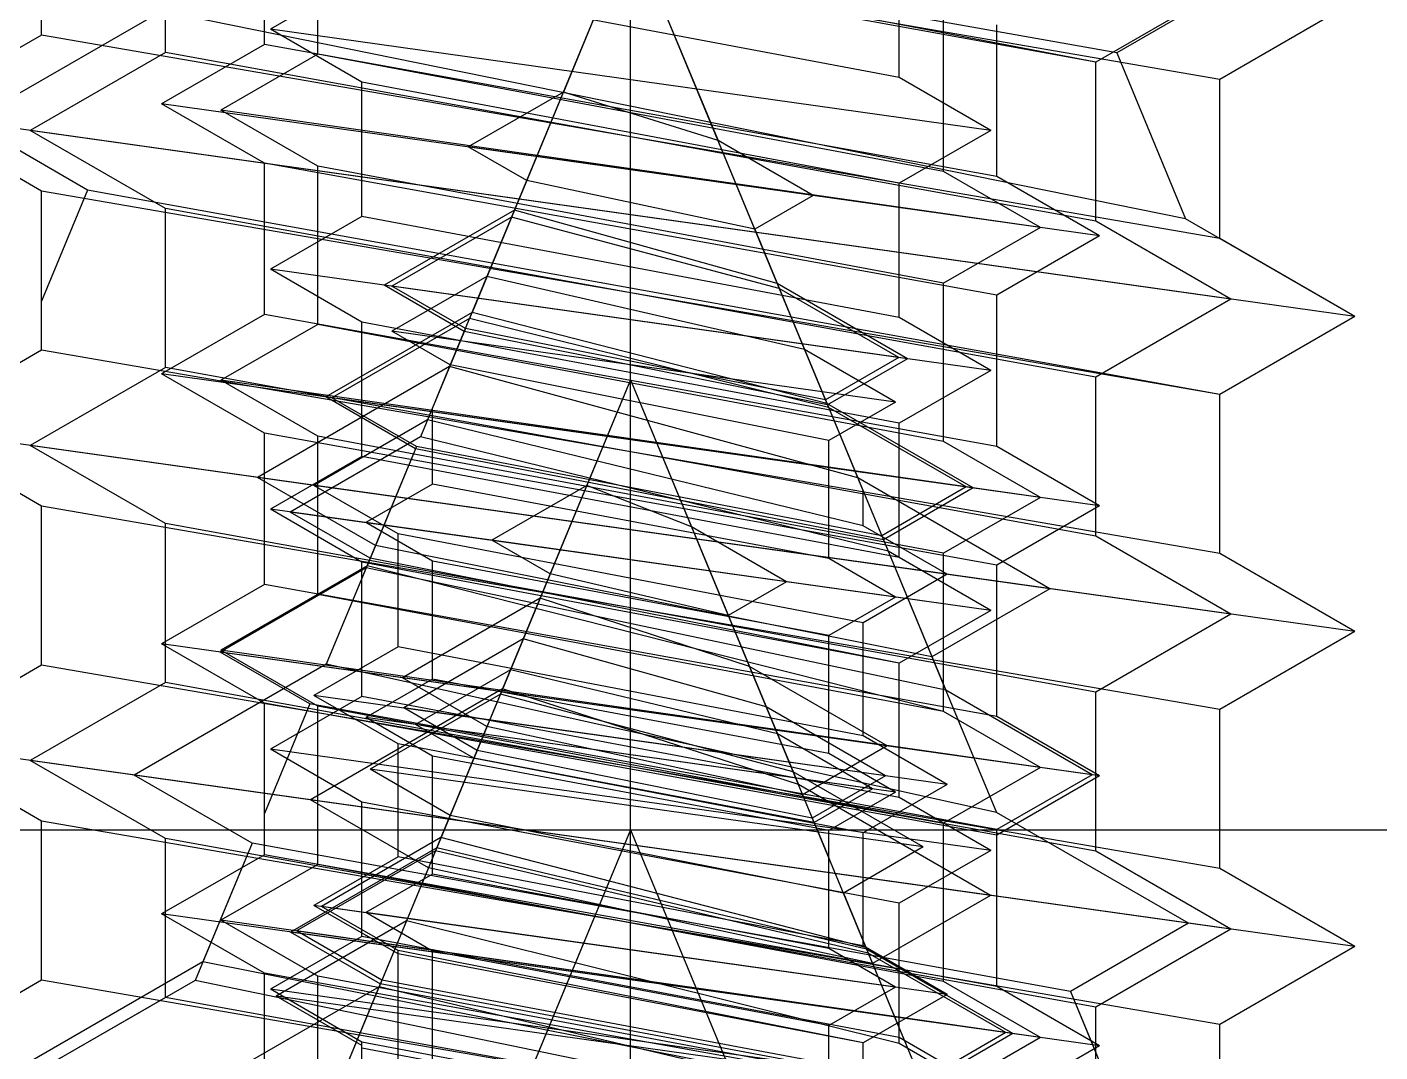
# Model space of a CAD drawing. Extents: x 198753 to 882193, y -399300 to 132460.
# Drawn here: x 346098.16 to 346116.19, y -186950.45 to -186936.79 of the extents above; entities that cross this region are included whole.
import ezdxf

# ---------------------------------------------------------------- set-up
doc = ezdxf.new("R2010")
doc.units = 0
doc.header["$LTSCALE"] = 1000
doc.header["$MEASUREMENT"] = 0
doc.linetypes.add('CENTER', pattern=[50.8, 31.75, -6.35, 6.35, -6.35])
doc.linetypes.add('DASH', pattern=[0.35, 0.25, -0.1])
for name, color, linetype in [('A-SUR_保温', 222, 'Continuous'), ('D_铝板', 181, 'Continuous'), ('PJ', 4, 'Continuous'), ('ZX', 14, 'CENTER'), ('钢龙骨', 173, 'Continuous')]:
    doc.layers.add(name, color=color, linetype=linetype)

# ---------------------------------------------------------------- blocks, each defined once
blk = doc.blocks.new('盘头ST4.8×25')
at = {"layer": 'PJ'}
for p, q in [((17.2627, 2.4), (17.9373, -2.4)), ((17.2627, 2.4), (17.6149, 1.79)), ((18.8627, 2.4), (18.5105, 1.79)), ((18.8627, 2.4), (19.5373, -2.4)), ((18.8627, 2.4), (19.2149, 1.79)), ((20.4627, 2.4), (20.1105, 1.79)), ((20.4627, 2.4), (21.1187, -2.2679)), ((20.4627, 2.4), (20.8577, 1.7158)), ((22.1408, 1.8446), (21.8331, 1.3118)), ((22.1408, 1.8446), (22.6307, -1.6416)), ((22.1408, 1.8446), (22.6418, 0.9768)), ((16.9105, 1.79), (17.5851, -1.79)), ((17.6149, 1.79), (18.2895, -1.79)), ((17.6149, 1.79), (18.5105, 1.79)), ((18.5105, 1.79), (19.1851, -1.79)), ((19.2149, 1.79), (20.1105, 1.79)), ((19.2149, 1.79), (19.8895, -1.79)), ((20.1105, 1.79), (20.8111, -1.7351)), ((20.8577, 1.7158), (21.6198, -1.4001)), ((21.8331, 1.3118), (20.8577, 1.7158)), ((21.8331, 1.3118), (22.3231, -1.1088)), ((22.6418, 0.9768), (23.1317, -0.7739)), ((25, 0), (22.6418, 0.9768)), ((25, 0), (23.1317, -0.7739)), ((23.1317, -0.7739), (22.6307, -1.6416)), ((22.3231, -1.1088), (21.6198, -1.4001)), ((22.3231, -1.1088), (22.6307, -1.6416)), ((21.6198, -1.4001), (21.1187, -2.2679)), ((16.6895, -1.79), (17.5851, -1.79)), ((17.5851, -1.79), (17.9373, -2.4)), ((18.2895, -1.79), (17.9373, -2.4)), ((18.2895, -1.79), (19.1851, -1.79)), ((19.1851, -1.79), (19.5373, -2.4)), ((19.8895, -1.79), (19.5373, -2.4)), ((19.8895, -1.79), (20.6786, -1.79)), ((20.8111, -1.7351), (20.6786, -1.79)), ((20.8111, -1.7351), (21.1187, -2.2679))]:
    blk.add_line(p, q, dxfattribs=at)
at = {"layer": 'ZX', "ltscale": 0.25}
blk.add_line((-4.9137, 0), (25.4371, 0), dxfattribs=at)
blk = doc.blocks.new('盘头ST4.8×32')
at = {"layer": 'PJ'}
for p, q in [((17.2627, 2.4), (17.9373, -2.4)), ((17.2627, 2.4), (17.6149, 1.79)), ((18.8627, 2.4), (18.5105, 1.79)), ((18.8627, 2.4), (19.5373, -2.4)), ((18.8627, 2.4), (19.2149, 1.79)), ((20.4627, 2.4), (20.1105, 1.79)), ((20.4627, 2.4), (21.1373, -2.4)), ((20.4627, 2.4), (20.8149, 1.79)), ((22.0627, 2.4), (21.7105, 1.79)), ((22.0627, 2.4), (22.7373, -2.4)), ((22.0627, 2.4), (22.4149, 1.79)), ((23.6627, 2.4), (23.3105, 1.79)), ((23.6627, 2.4), (24.3373, -2.4)), ((23.6627, 2.4), (24.0149, 1.79)), ((16.9105, 1.79), (17.5851, -1.79)), ((17.6149, 1.79), (18.2895, -1.79)), ((17.6149, 1.79), (18.5105, 1.79)), ((18.5105, 1.79), (19.1851, -1.79)), ((19.2149, 1.79), (20.1105, 1.79)), ((19.2149, 1.79), (19.8895, -1.79)), ((20.1105, 1.79), (20.7851, -1.79)), ((20.8149, 1.79), (21.4895, -1.79)), ((20.8149, 1.79), (21.7105, 1.79)), ((21.7105, 1.79), (22.3851, -1.79)), ((22.4149, 1.79), (23.0895, -1.79)), ((22.4149, 1.79), (23.3105, 1.79)), ((23.3105, 1.79), (23.9851, -1.79)), ((24.0149, 1.79), (24.6895, -1.79)), ((24.0149, 1.79), (24.9105, 1.79)), ((16.6895, -1.79), (17.5851, -1.79)), ((17.5851, -1.79), (17.9373, -2.4)), ((18.2895, -1.79), (17.9373, -2.4)), ((18.2895, -1.79), (19.1851, -1.79)), ((19.1851, -1.79), (19.5373, -2.4)), ((19.8895, -1.79), (19.5373, -2.4)), ((19.8895, -1.79), (20.7851, -1.79)), ((20.7851, -1.79), (21.1373, -2.4)), ((21.4895, -1.79), (21.1373, -2.4)), ((21.4895, -1.79), (22.3851, -1.79)), ((22.3851, -1.79), (22.7373, -2.4)), ((23.0895, -1.79), (22.7373, -2.4)), ((23.0895, -1.79), (23.9851, -1.79)), ((23.9851, -1.79), (24.3373, -2.4)), ((24.6895, -1.79), (24.3373, -2.4))]:
    blk.add_line(p, q, dxfattribs=at)
at = {"layer": 'ZX', "ltscale": 0.25}
blk.add_line((-4.9137, 0), (32.4371, 0), dxfattribs=at)
blk = doc.blocks.new('盘头ST4.8×38')
at = {"layer": 'PJ'}
for p, q in [((17.2627, 2.4), (17.9373, -2.4)), ((17.2627, 2.4), (17.6149, 1.79)), ((18.8627, 2.4), (18.5105, 1.79)), ((18.8627, 2.4), (19.5373, -2.4)), ((18.8627, 2.4), (19.2149, 1.79)), ((20.4627, 2.4), (20.1105, 1.79)), ((20.4627, 2.4), (21.1373, -2.4)), ((20.4627, 2.4), (20.8149, 1.79)), ((22.0627, 2.4), (21.7105, 1.79)), ((22.0627, 2.4), (22.7373, -2.4)), ((22.0627, 2.4), (22.4149, 1.79)), ((23.6627, 2.4), (23.3105, 1.79)), ((23.6627, 2.4), (24.3373, -2.4)), ((23.6627, 2.4), (24.0149, 1.79)), ((16.9105, 1.79), (17.5851, -1.79)), ((17.6149, 1.79), (18.2895, -1.79)), ((17.6149, 1.79), (18.5105, 1.79)), ((18.5105, 1.79), (19.1851, -1.79)), ((19.2149, 1.79), (20.1105, 1.79)), ((19.2149, 1.79), (19.8895, -1.79)), ((20.1105, 1.79), (20.7851, -1.79)), ((20.8149, 1.79), (21.4895, -1.79)), ((20.8149, 1.79), (21.7105, 1.79)), ((21.7105, 1.79), (22.3851, -1.79)), ((22.4149, 1.79), (23.0895, -1.79)), ((22.4149, 1.79), (23.3105, 1.79)), ((23.3105, 1.79), (23.9851, -1.79)), ((24.0149, 1.79), (24.6895, -1.79)), ((24.0149, 1.79), (24.9105, 1.79)), ((16.6895, -1.79), (17.5851, -1.79)), ((17.5851, -1.79), (17.9373, -2.4)), ((18.2895, -1.79), (17.9373, -2.4)), ((18.2895, -1.79), (19.1851, -1.79)), ((19.1851, -1.79), (19.5373, -2.4)), ((19.8895, -1.79), (19.5373, -2.4)), ((19.8895, -1.79), (20.7851, -1.79)), ((20.7851, -1.79), (21.1373, -2.4)), ((21.4895, -1.79), (21.1373, -2.4)), ((21.4895, -1.79), (22.3851, -1.79)), ((22.3851, -1.79), (22.7373, -2.4)), ((23.0895, -1.79), (22.7373, -2.4)), ((23.0895, -1.79), (23.9851, -1.79)), ((23.9851, -1.79), (24.3373, -2.4)), ((24.6895, -1.79), (24.3373, -2.4))]:
    blk.add_line(p, q, dxfattribs=at)
at = {"layer": 'ZX', "ltscale": 0.25}
blk.add_line((-4.9137, 0), (38.4371, 0), dxfattribs=at)
blk = doc.blocks.new('盘头ST5.5×19')
at = {"layer": 'PJ'}
for q in [(16.4525, 1.0552), (16.9765, -0.8382)]:
    blk.add_line((19, 0), q, dxfattribs=at)
at = {"layer": 'ZX', "ltscale": 0.25}
blk.add_line((-5.7009, 0), (20.0046, 0), dxfattribs=at)
blk = doc.blocks.new('盘头ST5.5×22')
at = {"layer": 'PJ'}
for p, q in [((17.6486, 2.5006), (17.3233, 1.9372)), ((17.6486, 2.5006), (18.3264, -2.2254)), ((17.6486, 2.5006), (18.1783, 1.583)), ((17.3233, 1.9372), (17.9985, -1.6575)), ((19.5598, 1.7089), (19.2345, 1.1455)), ((19.5598, 1.7089), (20.0137, -1.5209)), ((19.5598, 1.7089), (20.0896, 0.7913)), ((19.2345, 1.1455), (18.1783, 1.583)), ((18.1783, 1.583), (18.8604, -1.3004)), ((19.2345, 1.1455), (19.6885, -0.9575)), ((22, 0), (20.0896, 0.7913)), ((20.0896, 0.7913), (20.5435, -0.6033)), ((22, 0), (20.5435, -0.6033)), ((20.5435, -0.6033), (20.0137, -1.5209)), ((19.6885, -0.9575), (18.8604, -1.3004)), ((19.6885, -0.9575), (20.0137, -1.5209)), ((18.8604, -1.3004), (18.3264, -2.2254)), ((17.9985, -1.6575), (16.9707, -2.0832)), ((17.9985, -1.6575), (18.3264, -2.2254))]:
    blk.add_line(p, q, dxfattribs=at)
at = {"layer": 'ZX', "ltscale": 0.25}
blk.add_line((-5.7009, 0), (23.0046, 0), dxfattribs=at)
blk = doc.blocks.new('盘头ST5.5×25')
at = {"layer": 'PJ'}
for p, q in [((17.6163, 2.73), (17.2439, 2.085)), ((17.6163, 2.73), (18.3973, -2.73)), ((17.6163, 2.73), (17.9887, 2.085)), ((19.4163, 2.73), (19.0439, 2.085)), ((19.4163, 2.73), (20.1973, -2.73)), ((19.4163, 2.73), (19.7887, 2.085)), ((21.2857, 2.2367), (20.9604, 1.6733)), ((21.2857, 2.2367), (21.8798, -1.9906)), ((21.2857, 2.2367), (21.8154, 1.3191)), ((17.2439, 2.085), (18.0249, -2.085)), ((17.9887, 2.085), (18.7697, -2.085)), ((17.9887, 2.085), (19.0439, 2.085)), ((19.0439, 2.085), (19.8249, -2.085)), ((19.7887, 2.085), (20.7593, -1.7565)), ((19.7887, 2.085), (19.9664, 2.085)), ((20.9604, 1.6733), (19.9664, 2.085)), ((20.9604, 1.6733), (21.5545, -1.4272)), ((21.8154, 1.3191), (22.4095, -1.073)), ((25, 0), (21.8154, 1.3191)), ((25, 0), (22.4095, -1.073)), ((22.4095, -1.073), (21.8798, -1.9906)), ((21.5545, -1.4272), (20.7593, -1.7565)), ((21.5545, -1.4272), (21.8798, -1.9906)), ((20.7593, -1.7565), (20.1973, -2.73)), ((16.9697, -2.085), (18.0249, -2.085)), ((18.0249, -2.085), (18.3973, -2.73)), ((18.7697, -2.085), (18.3973, -2.73)), ((18.7697, -2.085), (19.8249, -2.085)), ((19.8249, -2.085), (20.1973, -2.73))]:
    blk.add_line(p, q, dxfattribs=at)
at = {"layer": 'ZX', "ltscale": 0.25}
blk.add_line((-5.7009, 0), (26.0046, 0), dxfattribs=at)
blk = doc.blocks.new('盘头ST5.5×32')
at = {"layer": 'PJ'}
for p, q in [((17.6163, 2.73), (17.2439, 2.085)), ((17.6163, 2.73), (18.3973, -2.73)), ((17.6163, 2.73), (17.9887, 2.085)), ((19.4163, 2.73), (19.0439, 2.085)), ((19.4163, 2.73), (20.1973, -2.73)), ((19.4163, 2.73), (19.7887, 2.085)), ((21.2163, 2.73), (20.8439, 2.085)), ((21.2163, 2.73), (21.9973, -2.73)), ((21.2163, 2.73), (21.5887, 2.085)), ((23.0163, 2.73), (22.6439, 2.085)), ((23.0163, 2.73), (23.7973, -2.73)), ((23.0163, 2.73), (23.3887, 2.085)), ((17.2439, 2.085), (18.0249, -2.085)), ((17.9887, 2.085), (18.7697, -2.085)), ((17.9887, 2.085), (19.0439, 2.085)), ((19.0439, 2.085), (19.8249, -2.085)), ((19.7887, 2.085), (20.5697, -2.085)), ((19.7887, 2.085), (20.8439, 2.085)), ((20.8439, 2.085), (21.6249, -2.085)), ((21.5887, 2.085), (22.3697, -2.085)), ((21.5887, 2.085), (22.6439, 2.085)), ((22.6439, 2.085), (23.4249, -2.085)), ((23.3887, 2.085), (24.1697, -2.085)), ((23.3887, 2.085), (24.4439, 2.085)), ((16.9697, -2.085), (18.0249, -2.085)), ((18.0249, -2.085), (18.3973, -2.73)), ((18.7697, -2.085), (18.3973, -2.73)), ((18.7697, -2.085), (19.8249, -2.085)), ((19.8249, -2.085), (20.1973, -2.73)), ((20.5697, -2.085), (20.1973, -2.73)), ((20.5697, -2.085), (21.6249, -2.085)), ((21.6249, -2.085), (21.9973, -2.73)), ((22.3697, -2.085), (21.9973, -2.73)), ((22.3697, -2.085), (23.4249, -2.085)), ((23.4249, -2.085), (23.7973, -2.73)), ((24.1697, -2.085), (23.7973, -2.73)), ((24.1697, -2.085), (25.2249, -2.085))]:
    blk.add_line(p, q, dxfattribs=at)
at = {"layer": 'ZX', "ltscale": 0.25}
blk.add_line((-5.7009, 0), (33.0046, 0), dxfattribs=at)
blk = doc.blocks.new('盘头ST5.5×38')
at = {"layer": 'PJ'}
for p, q in [((17.6163, 2.73), (17.2439, 2.085)), ((17.6163, 2.73), (18.3973, -2.73)), ((17.6163, 2.73), (17.9887, 2.085)), ((19.4163, 2.73), (19.0439, 2.085)), ((19.4163, 2.73), (20.1973, -2.73)), ((19.4163, 2.73), (19.7887, 2.085)), ((21.2163, 2.73), (20.8439, 2.085)), ((21.2163, 2.73), (21.9973, -2.73)), ((21.2163, 2.73), (21.5887, 2.085)), ((23.0163, 2.73), (22.6439, 2.085)), ((23.0163, 2.73), (23.7973, -2.73)), ((23.0163, 2.73), (23.3887, 2.085)), ((17.2439, 2.085), (18.0249, -2.085)), ((17.9887, 2.085), (18.7697, -2.085)), ((17.9887, 2.085), (19.0439, 2.085)), ((19.0439, 2.085), (19.8249, -2.085)), ((19.7887, 2.085), (20.5697, -2.085)), ((19.7887, 2.085), (20.8439, 2.085)), ((20.8439, 2.085), (21.6249, -2.085)), ((21.5887, 2.085), (22.3697, -2.085)), ((21.5887, 2.085), (22.6439, 2.085)), ((22.6439, 2.085), (23.4249, -2.085)), ((23.3887, 2.085), (24.1697, -2.085)), ((23.3887, 2.085), (24.4439, 2.085)), ((16.9697, -2.085), (18.0249, -2.085)), ((18.0249, -2.085), (18.3973, -2.73)), ((18.7697, -2.085), (18.3973, -2.73)), ((18.7697, -2.085), (19.8249, -2.085)), ((19.8249, -2.085), (20.1973, -2.73)), ((20.5697, -2.085), (20.1973, -2.73)), ((20.5697, -2.085), (21.6249, -2.085)), ((21.6249, -2.085), (21.9973, -2.73)), ((22.3697, -2.085), (21.9973, -2.73)), ((22.3697, -2.085), (23.4249, -2.085)), ((23.4249, -2.085), (23.7973, -2.73)), ((24.1697, -2.085), (23.7973, -2.73)), ((24.1697, -2.085), (25.2249, -2.085))]:
    blk.add_line(p, q, dxfattribs=at)
at = {"layer": 'ZX', "ltscale": 0.25}
blk.add_line((-5.7009, 0), (39.0046, 0), dxfattribs=at)
blk = doc.blocks.new('盘头ST6.3×19')
at = {"layer": 'PJ'}
for q in [(16.4789, 1.0443), (17.0151, -0.8222)]:
    blk.add_line((19, 0), q, dxfattribs=at)
at = {"layer": 'ZX', "ltscale": 0.25}
blk.add_line((-4.6, 0), (20.3529, 0), dxfattribs=at)
blk = doc.blocks.new('盘头ST6.3×22')
at = {"layer": 'PJ'}
for p, q in [((17.6421, 2.5465), (17.2967, 1.9482)), ((17.6421, 2.5465), (18.3185, -2.2664)), ((17.6421, 2.5465), (18.2047, 1.5721)), ((17.2967, 1.9482), (17.9731, -1.668)), ((22, 0), (18.2047, 1.5721)), ((18.2047, 1.5721), (18.8811, -1.2919)), ((22, 0), (18.8811, -1.2919)), ((18.8811, -1.2919), (18.3185, -2.2664)), ((17.9731, -1.668), (17.1802, -1.9964)), ((17.9731, -1.668), (18.3185, -2.2664))]:
    blk.add_line(p, q, dxfattribs=at)
at = {"layer": 'ZX', "ltscale": 0.25}
blk.add_line((-4.6, 0), (23.3529, 0), dxfattribs=at)
blk = doc.blocks.new('盘头ST6.3×25')
at = {"layer": 'PJ'}
for p, q in [((17.5608, 3.125), (17.1653, 2.44)), ((17.5608, 3.125), (18.4392, -3.125)), ((17.5608, 3.125), (17.9563, 2.44)), ((19.3679, 3.0743), (19.0017, 2.44)), ((19.3679, 3.0743), (20.1845, -2.7361)), ((19.3679, 3.0743), (19.9306, 2.0998)), ((17.1653, 2.44), (18.0437, -2.44)), ((17.9563, 2.44), (18.8347, -2.44)), ((17.9563, 2.44), (19.0017, 2.44)), ((19.0017, 2.44), (19.8391, -2.1377)), ((21.2792, 2.2826), (20.9337, 1.6843)), ((21.2792, 2.2826), (21.8855, -2.0315)), ((21.2792, 2.2826), (21.8418, 1.3082)), ((19.9306, 2.0998), (20.7471, -1.7616)), ((20.9337, 1.6843), (19.9306, 2.0998)), ((20.9337, 1.6843), (21.5401, -1.4332)), ((25, 0), (21.8418, 1.3082)), ((21.8418, 1.3082), (22.4481, -1.057)), ((25, 0), (22.4481, -1.057)), ((22.4481, -1.057), (21.8855, -2.0315)), ((21.5401, -1.4332), (20.7471, -1.7616)), ((21.5401, -1.4332), (21.8855, -2.0315)), ((20.7471, -1.7616), (20.1845, -2.7361)), ((19.8391, -2.1377), (19.1093, -2.44)), ((19.8391, -2.1377), (20.1845, -2.7361)), ((17.0347, -2.44), (18.0437, -2.44)), ((18.0437, -2.44), (18.4392, -3.125)), ((18.8347, -2.44), (18.4392, -3.125)), ((18.8347, -2.44), (19.1093, -2.44))]:
    blk.add_line(p, q, dxfattribs=at)
at = {"layer": 'ZX', "ltscale": 0.25}
blk.add_line((-4.6, 0), (26.3529, 0), dxfattribs=at)
blk = doc.blocks.new('盘头ST6.3×32')
at = {"layer": 'PJ'}
for p, q in [((17.5608, 3.125), (17.1653, 2.44)), ((17.5608, 3.125), (18.4392, -3.125)), ((17.5608, 3.125), (17.9563, 2.44)), ((19.3608, 3.125), (18.9653, 2.44)), ((19.3608, 3.125), (20.2392, -3.125)), ((19.3608, 3.125), (19.7563, 2.44)), ((21.1608, 3.125), (20.7653, 2.44)), ((21.1608, 3.125), (22.0392, -3.125)), ((21.1608, 3.125), (21.5563, 2.44)), ((22.9608, 3.125), (22.5653, 2.44)), ((22.9608, 3.125), (23.8392, -3.125)), ((22.9608, 3.125), (23.3563, 2.44)), ((17.1653, 2.44), (18.0437, -2.44)), ((17.9563, 2.44), (18.8347, -2.44)), ((17.9563, 2.44), (18.9653, 2.44)), ((18.9653, 2.44), (19.8437, -2.44)), ((19.7563, 2.44), (20.7653, 2.44)), ((19.7563, 2.44), (20.6347, -2.44)), ((20.7653, 2.44), (21.6437, -2.44)), ((21.5563, 2.44), (22.4347, -2.44)), ((21.5563, 2.44), (22.5653, 2.44)), ((22.5653, 2.44), (23.4437, -2.44)), ((23.3563, 2.44), (24.2347, -2.44)), ((23.3563, 2.44), (24.3653, 2.44)), ((17.0347, -2.44), (18.0437, -2.44)), ((18.0437, -2.44), (18.4392, -3.125)), ((18.8347, -2.44), (18.4392, -3.125)), ((18.8347, -2.44), (19.8437, -2.44)), ((19.8437, -2.44), (20.2392, -3.125)), ((20.6347, -2.44), (20.2392, -3.125)), ((20.6347, -2.44), (21.6437, -2.44)), ((21.6437, -2.44), (22.0392, -3.125)), ((22.4347, -2.44), (22.0392, -3.125)), ((22.4347, -2.44), (23.4437, -2.44)), ((23.4437, -2.44), (23.8392, -3.125)), ((24.2347, -2.44), (23.8392, -3.125)), ((24.2347, -2.44), (25.2437, -2.44))]:
    blk.add_line(p, q, dxfattribs=at)
at = {"layer": 'ZX', "ltscale": 0.25}
blk.add_line((-4.6, 0), (33.3529, 0), dxfattribs=at)
blk = doc.blocks.new('盘头ST6.3×38')
at = {"layer": 'PJ'}
for p, q in [((17.5608, 3.125), (17.1653, 2.44)), ((17.5608, 3.125), (18.4392, -3.125)), ((17.5608, 3.125), (17.9563, 2.44)), ((19.3608, 3.125), (18.9653, 2.44)), ((19.3608, 3.125), (20.2392, -3.125)), ((19.3608, 3.125), (19.7563, 2.44)), ((21.1608, 3.125), (20.7653, 2.44)), ((21.1608, 3.125), (22.0392, -3.125)), ((21.1608, 3.125), (21.5563, 2.44)), ((22.9608, 3.125), (22.5653, 2.44)), ((22.9608, 3.125), (23.8392, -3.125)), ((22.9608, 3.125), (23.3563, 2.44)), ((17.1653, 2.44), (18.0437, -2.44)), ((17.9563, 2.44), (18.8347, -2.44)), ((17.9563, 2.44), (18.9653, 2.44)), ((18.9653, 2.44), (19.8437, -2.44)), ((19.7563, 2.44), (20.7653, 2.44)), ((19.7563, 2.44), (20.6347, -2.44)), ((20.7653, 2.44), (21.6437, -2.44)), ((21.5563, 2.44), (22.4347, -2.44)), ((21.5563, 2.44), (22.5653, 2.44)), ((22.5653, 2.44), (23.4437, -2.44)), ((23.3563, 2.44), (24.2347, -2.44)), ((23.3563, 2.44), (24.3653, 2.44)), ((17.0347, -2.44), (18.0437, -2.44)), ((18.0437, -2.44), (18.4392, -3.125)), ((18.8347, -2.44), (18.4392, -3.125)), ((18.8347, -2.44), (19.8437, -2.44)), ((19.8437, -2.44), (20.2392, -3.125)), ((20.6347, -2.44), (20.2392, -3.125)), ((20.6347, -2.44), (21.6437, -2.44)), ((21.6437, -2.44), (22.0392, -3.125)), ((22.4347, -2.44), (22.0392, -3.125)), ((22.4347, -2.44), (23.4437, -2.44)), ((23.4437, -2.44), (23.8392, -3.125)), ((24.2347, -2.44), (23.8392, -3.125)), ((24.2347, -2.44), (25.2437, -2.44))]:
    blk.add_line(p, q, dxfattribs=at)
at = {"layer": 'ZX', "ltscale": 0.25}
blk.add_line((-4.6, 0), (39.3529, 0), dxfattribs=at)
blk = doc.blocks.new('盘头ST8×16')
at = {"layer": 'ZX', "ltscale": 0.25}
blk.add_line((-6, 0), (17.7959, 0), dxfattribs=at)
blk = doc.blocks.new('盘头ST8×19')
at = {"layer": 'PJ'}
for q in [(15.028, 1.6452), (15.8051, -1.3234)]:
    blk.add_line((19, 0), q, dxfattribs=at)
at = {"layer": 'ZX', "ltscale": 0.25}
blk.add_line((-6, 0), (20.7959, 0), dxfattribs=at)
blk = doc.blocks.new('盘头ST8×22')
at = {"layer": 'PJ'}
for p, q in [((18.563, 2.3978), (18.1091, 1.6117)), ((18.563, 2.3978), (19.1999, -2.134)), ((18.563, 2.3978), (19.3022, 1.1175)), ((17.0724, 2.0411), (17.9546, -1.6756)), ((18.1091, 1.6117), (17.0724, 2.0411)), ((18.1091, 1.6117), (18.746, -1.3478)), ((19.3022, 1.1175), (19.9391, -0.8536)), ((22, 0), (19.3022, 1.1175)), ((22, 0), (19.9391, -0.8536)), ((19.9391, -0.8536), (19.1999, -2.134)), ((18.746, -1.3478), (17.9546, -1.6756)), ((18.746, -1.3478), (19.1999, -2.134)), ((17.9546, -1.6756), (17.2154, -2.956))]:
    blk.add_line(p, q, dxfattribs=at)
at = {"layer": 'ZX', "ltscale": 0.25}
blk.add_line((-6, 0), (23.7959, 0), dxfattribs=at)
blk = doc.blocks.new('盘头ST8×25')
at = {"layer": 'PJ'}
for p, q in [((18.3776, 3.7173), (17.9237, 2.9311)), ((18.3776, 3.7173), (19.3649, -3.3083)), ((18.3776, 3.7173), (19.1168, 2.4369)), ((16.7575, 3.1), (17.9968, -2.9008)), ((17.9237, 2.9311), (17.5159, 3.1)), ((17.9237, 2.9311), (18.9111, -2.5221)), ((20.6074, 2.7936), (20.1535, 2.0075)), ((20.6074, 2.7936), (21.3494, -2.4863)), ((20.6074, 2.7936), (21.3466, 1.5133)), ((19.1168, 2.4369), (20.1042, -2.0279)), ((20.1535, 2.0075), (19.1168, 2.4369)), ((20.1535, 2.0075), (20.8955, -1.7001)), ((25, 0), (21.3466, 1.5133)), ((21.3466, 1.5133), (22.0886, -1.2059)), ((25, 0), (22.0886, -1.2059)), ((22.0886, -1.2059), (21.3494, -2.4863)), ((20.8955, -1.7001), (20.1042, -2.0279)), ((20.8955, -1.7001), (21.3494, -2.4863)), ((20.1042, -2.0279), (19.3649, -3.3083)), ((18.9111, -2.5221), (17.9968, -2.9008)), ((18.9111, -2.5221), (19.3649, -3.3083)), ((17.9968, -2.9008), (17.3622, -4))]:
    blk.add_line(p, q, dxfattribs=at)
at = {"layer": 'ZX', "ltscale": 0.25}
blk.add_line((-6, 0), (26.7959, 0), dxfattribs=at)
blk = doc.blocks.new('盘头ST8×32')
at = {"layer": 'PJ'}
for p, q in [((18.3378, 4), (17.8182, 3.1)), ((18.3378, 4), (18.8575, 3.1)), ((18.3378, 4), (19.4622, -4)), ((20.4378, 4), (19.9182, 3.1)), ((20.4378, 4), (21.5622, -4)), ((20.4378, 4), (20.9575, 3.1)), ((22.5378, 4), (22.0182, 3.1)), ((22.5378, 4), (23.6622, -4)), ((22.5378, 4), (23.0575, 3.1)), ((24.6378, 4), (24.1182, 3.1)), ((16.7575, 3.1), (17.8818, -3.1)), ((16.7575, 3.1), (17.8182, 3.1)), ((17.8182, 3.1), (18.9425, -3.1)), ((18.8575, 3.1), (19.9818, -3.1)), ((18.8575, 3.1), (19.9182, 3.1)), ((19.9182, 3.1), (21.0425, -3.1)), ((20.9575, 3.1), (22.0818, -3.1)), ((20.9575, 3.1), (22.0182, 3.1)), ((22.0182, 3.1), (23.1425, -3.1)), ((23.0575, 3.1), (24.1818, -3.1)), ((23.0575, 3.1), (24.1182, 3.1)), ((24.1182, 3.1), (25.2496, -2.7961)), ((17.8818, -3.1), (17.3622, -4)), ((17.8818, -3.1), (18.9425, -3.1)), ((18.9425, -3.1), (19.4622, -4)), ((19.9818, -3.1), (19.4622, -4)), ((19.9818, -3.1), (21.0425, -3.1)), ((21.0425, -3.1), (21.5622, -4)), ((22.0818, -3.1), (21.5622, -4)), ((22.0818, -3.1), (23.1425, -3.1)), ((23.1425, -3.1), (23.6622, -4)), ((24.1818, -3.1), (23.6622, -4)), ((24.1818, -3.1), (24.5159, -3.1))]:
    blk.add_line(p, q, dxfattribs=at)
at = {"layer": 'ZX', "ltscale": 0.25}
blk.add_line((-6, 0), (33.7959, 0), dxfattribs=at)
blk = doc.blocks.new('盘头ST8×38')
at = {"layer": 'PJ'}
for p, q in [((18.3378, 4), (17.8182, 3.1)), ((18.3378, 4), (19.4622, -4)), ((18.3378, 4), (18.8575, 3.1)), ((20.4378, 4), (19.9182, 3.1)), ((20.4378, 4), (21.5622, -4)), ((20.4378, 4), (20.9575, 3.1)), ((22.5378, 4), (22.0182, 3.1)), ((22.5378, 4), (23.6622, -4)), ((22.5378, 4), (23.0575, 3.1)), ((24.6378, 4), (24.1182, 3.1)), ((16.7575, 3.1), (17.8818, -3.1)), ((16.7575, 3.1), (17.8182, 3.1)), ((17.8182, 3.1), (18.9425, -3.1)), ((18.8575, 3.1), (19.9818, -3.1)), ((18.8575, 3.1), (19.9182, 3.1)), ((19.9182, 3.1), (21.0425, -3.1)), ((20.9575, 3.1), (22.0818, -3.1)), ((20.9575, 3.1), (22.0182, 3.1)), ((22.0182, 3.1), (23.1425, -3.1)), ((23.0575, 3.1), (24.1818, -3.1)), ((23.0575, 3.1), (24.1182, 3.1)), ((24.1182, 3.1), (25.2425, -3.1)), ((17.8818, -3.1), (17.3622, -4)), ((17.8818, -3.1), (18.9425, -3.1)), ((18.9425, -3.1), (19.4622, -4)), ((19.9818, -3.1), (19.4622, -4)), ((19.9818, -3.1), (21.0425, -3.1)), ((21.0425, -3.1), (21.5622, -4)), ((22.0818, -3.1), (21.5622, -4)), ((22.0818, -3.1), (23.1425, -3.1)), ((23.1425, -3.1), (23.6622, -4)), ((24.1818, -3.1), (23.6622, -4)), ((24.1818, -3.1), (25.2425, -3.1))]:
    blk.add_line(p, q, dxfattribs=at)
at = {"layer": 'ZX', "ltscale": 0.25}
blk.add_line((-6, 0), (39.7959, 0), dxfattribs=at)
blk = doc.blocks.new('盘头ST8×45')
at = {"layer": 'PJ'}
for p, q in [((18.3378, 4), (17.8182, 3.1)), ((18.3378, 4), (18.8575, 3.1)), ((18.3378, 4), (19.4622, -4)), ((20.4378, 4), (19.9182, 3.1)), ((20.4378, 4), (21.5622, -4)), ((20.4378, 4), (20.9575, 3.1)), ((22.5378, 4), (22.0182, 3.1)), ((22.5378, 4), (23.6622, -4)), ((22.5378, 4), (23.0575, 3.1)), ((24.6378, 4), (24.1182, 3.1)), ((16.7575, 3.1), (17.8818, -3.1)), ((16.7575, 3.1), (17.8182, 3.1)), ((17.8182, 3.1), (18.9425, -3.1)), ((18.8575, 3.1), (19.9818, -3.1)), ((18.8575, 3.1), (19.9182, 3.1)), ((19.9182, 3.1), (21.0425, -3.1)), ((20.9575, 3.1), (22.0818, -3.1)), ((20.9575, 3.1), (22.0182, 3.1)), ((22.0182, 3.1), (23.1425, -3.1)), ((23.0575, 3.1), (24.1818, -3.1)), ((23.0575, 3.1), (24.1182, 3.1)), ((24.1182, 3.1), (25.2425, -3.1)), ((17.8818, -3.1), (17.3622, -4)), ((17.8818, -3.1), (18.9425, -3.1)), ((18.9425, -3.1), (19.4622, -4)), ((19.9818, -3.1), (19.4622, -4)), ((19.9818, -3.1), (21.0425, -3.1)), ((21.0425, -3.1), (21.5622, -4)), ((22.0818, -3.1), (21.5622, -4)), ((22.0818, -3.1), (23.1425, -3.1)), ((23.1425, -3.1), (23.6622, -4)), ((24.1818, -3.1), (23.6622, -4)), ((24.1818, -3.1), (25.2425, -3.1))]:
    blk.add_line(p, q, dxfattribs=at)
at = {"layer": 'ZX', "ltscale": 0.25}
blk.add_line((-6, 0), (46.7959, 0), dxfattribs=at)
blk = doc.blocks.new('盘头ST8×50')
at = {"layer": 'PJ'}
for p, q in [((18.3378, 4), (17.8182, 3.1)), ((18.3378, 4), (19.4622, -4)), ((18.3378, 4), (18.8575, 3.1)), ((20.4378, 4), (19.9182, 3.1)), ((20.4378, 4), (21.5622, -4)), ((20.4378, 4), (20.9575, 3.1)), ((22.5378, 4), (22.0182, 3.1)), ((22.5378, 4), (23.6622, -4)), ((22.5378, 4), (23.0575, 3.1)), ((24.6378, 4), (24.1182, 3.1)), ((16.7575, 3.1), (17.8818, -3.1)), ((16.7575, 3.1), (17.8182, 3.1)), ((17.8182, 3.1), (18.9425, -3.1)), ((18.8575, 3.1), (19.9818, -3.1)), ((18.8575, 3.1), (19.9182, 3.1)), ((19.9182, 3.1), (21.0425, -3.1)), ((20.9575, 3.1), (22.0818, -3.1)), ((20.9575, 3.1), (22.0182, 3.1)), ((22.0182, 3.1), (23.1425, -3.1)), ((23.0575, 3.1), (24.1818, -3.1)), ((23.0575, 3.1), (24.1182, 3.1)), ((24.1182, 3.1), (25.2425, -3.1)), ((17.8818, -3.1), (17.3622, -4)), ((17.8818, -3.1), (18.9425, -3.1)), ((18.9425, -3.1), (19.4622, -4)), ((19.9818, -3.1), (19.4622, -4)), ((19.9818, -3.1), (21.0425, -3.1)), ((21.0425, -3.1), (21.5622, -4)), ((22.0818, -3.1), (21.5622, -4)), ((22.0818, -3.1), (23.1425, -3.1)), ((23.1425, -3.1), (23.6622, -4)), ((24.1818, -3.1), (23.6622, -4)), ((24.1818, -3.1), (25.2425, -3.1))]:
    blk.add_line(p, q, dxfattribs=at)
at = {"layer": 'ZX', "ltscale": 0.25}
blk.add_line((-6, 0), (51.7959, 0), dxfattribs=at)
blk = doc.blocks.new('盘头ST9.5×16')
at = {"layer": 'ZX', "ltscale": 0.25}
blk.add_line((-7.5, 0), (18.6327, 0), dxfattribs=at)
blk = doc.blocks.new('盘头ST9.5×19')
at = {"layer": 'PJ'}
for q in [(15.028, 1.6452), (15.8051, -1.3234)]:
    blk.add_line((19, 0), q, dxfattribs=at)
at = {"layer": 'ZX', "ltscale": 0.25}
blk.add_line((-7.5, 0), (21.6327, 0), dxfattribs=at)
blk = doc.blocks.new('盘头ST9.5×22')
at = {"layer": 'PJ'}
for p, q in [((17.0724, 2.0411), (17.9546, -1.6756)), ((22, 0), (17.0724, 2.0411)), ((22, 0), (17.9546, -1.6756)), ((17.9546, -1.6756), (17.2154, -2.956))]:
    blk.add_line(p, q, dxfattribs=at)
at = {"layer": 'ZX', "ltscale": 0.25}
blk.add_line((-7.5, 0), (24.6327, 0), dxfattribs=at)
blk = doc.blocks.new('盘头ST9.5×25')
at = {"layer": 'PJ'}
for p, q in [((18.3776, 3.7173), (17.9237, 2.9311)), ((18.3776, 3.7173), (19.3649, -3.3083)), ((18.3776, 3.7173), (19.1168, 2.4369)), ((16.887, 3.3605), (18.1197, -2.8499)), ((17.9237, 2.9311), (16.887, 3.3605)), ((17.9237, 2.9311), (18.9111, -2.5221)), ((20.6074, 2.7936), (20.1535, 2.0075)), ((20.6074, 2.7936), (21.3494, -2.4863)), ((20.6074, 2.7936), (21.3466, 1.5133)), ((19.1168, 2.4369), (20.1042, -2.0279)), ((20.1535, 2.0075), (19.1168, 2.4369)), ((20.1535, 2.0075), (20.8955, -1.7001)), ((21.3466, 1.5133), (22.0886, -1.2059)), ((25, 0), (21.3466, 1.5133)), ((25, 0), (22.0886, -1.2059)), ((22.0886, -1.2059), (21.3494, -2.4863)), ((20.8955, -1.7001), (20.1042, -2.0279)), ((20.8955, -1.7001), (21.3494, -2.4863)), ((20.1042, -2.0279), (19.3649, -3.3083)), ((18.9111, -2.5221), (18.1197, -2.8499)), ((18.9111, -2.5221), (19.3649, -3.3083)), ((18.1197, -2.8499), (17.3805, -4.1303))]:
    blk.add_line(p, q, dxfattribs=at)
at = {"layer": 'ZX', "ltscale": 0.25}
blk.add_line((-7.5, 0), (26.4921, 0), dxfattribs=at)
blk = doc.blocks.new('盘头ST9.5×32')
at = {"layer": 'PJ'}
for p, q in [((18.2219, 4.825), (17.7023, 3.925)), ((18.2219, 4.825), (19.5781, -4.825)), ((18.2219, 4.825), (18.7415, 3.925)), ((20.3219, 4.825), (19.8023, 3.925)), ((20.3219, 4.825), (21.6781, -4.825)), ((20.3219, 4.825), (20.8415, 3.925)), ((22.4219, 4.825), (21.9023, 3.925)), ((22.4219, 4.825), (23.719, -4.4043)), ((22.4219, 4.825), (23.0727, 3.6978)), ((24.6343, 4.0251), (24.1804, 3.239)), ((16.6415, 3.925), (17.7023, 3.925)), ((16.6415, 3.925), (17.9977, -3.925)), ((17.7023, 3.925), (19.0585, -3.925)), ((18.7415, 3.925), (19.8023, 3.925)), ((18.7415, 3.925), (20.0977, -3.925)), ((19.8023, 3.925), (21.1585, -3.925)), ((20.8415, 3.925), (21.9023, 3.925)), ((20.8415, 3.925), (22.1977, -3.925)), ((21.9023, 3.925), (23.2651, -3.6181)), ((23.0727, 3.6978), (24.4582, -3.1239)), ((24.1804, 3.239), (23.0727, 3.6978)), ((24.1804, 3.239), (25.2496, -2.7961)), ((24.4582, -3.1239), (23.719, -4.4043)), ((23.2651, -3.6181), (22.5242, -3.925)), ((23.2651, -3.6181), (23.719, -4.4043)), ((17.9977, -3.925), (17.4781, -4.825)), ((17.9977, -3.925), (19.0585, -3.925)), ((19.0585, -3.925), (19.5781, -4.825)), ((20.0977, -3.925), (19.5781, -4.825)), ((20.0977, -3.925), (21.1585, -3.925)), ((21.1585, -3.925), (21.6781, -4.825)), ((22.1977, -3.925), (21.6781, -4.825)), ((22.1977, -3.925), (22.5242, -3.925))]:
    blk.add_line(p, q, dxfattribs=at)
at = {"layer": 'ZX', "ltscale": 0.25}
blk.add_line((-7.5, 0), (33.4921, 0), dxfattribs=at)
blk = doc.blocks.new('盘头ST9.5×38')
at = {"layer": 'PJ'}
for p, q in [((18.2219, 4.825), (17.7023, 3.925)), ((18.2219, 4.825), (18.7415, 3.925)), ((18.2219, 4.825), (19.5781, -4.825)), ((20.3219, 4.825), (19.8023, 3.925)), ((20.3219, 4.825), (20.8415, 3.925)), ((20.3219, 4.825), (21.6781, -4.825)), ((22.4219, 4.825), (21.9023, 3.925)), ((22.4219, 4.825), (22.9415, 3.925)), ((22.4219, 4.825), (23.7781, -4.825)), ((24.5219, 4.825), (24.0023, 3.925)), ((16.6415, 3.925), (17.9977, -3.925)), ((16.6415, 3.925), (17.7023, 3.925)), ((17.7023, 3.925), (19.0585, -3.925)), ((18.7415, 3.925), (20.0977, -3.925)), ((18.7415, 3.925), (19.8023, 3.925)), ((19.8023, 3.925), (21.1585, -3.925)), ((20.8415, 3.925), (21.9023, 3.925)), ((20.8415, 3.925), (22.1977, -3.925)), ((21.9023, 3.925), (23.2585, -3.925)), ((22.9415, 3.925), (24.0023, 3.925)), ((22.9415, 3.925), (24.2977, -3.925)), ((24.0023, 3.925), (25.3585, -3.925)), ((17.9977, -3.925), (17.4781, -4.825)), ((17.9977, -3.925), (19.0585, -3.925)), ((19.0585, -3.925), (19.5781, -4.825)), ((20.0977, -3.925), (19.5781, -4.825)), ((20.0977, -3.925), (21.1585, -3.925)), ((21.1585, -3.925), (21.6781, -4.825)), ((22.1977, -3.925), (21.6781, -4.825)), ((22.1977, -3.925), (23.2585, -3.925)), ((23.2585, -3.925), (23.7781, -4.825)), ((24.2977, -3.925), (23.7781, -4.825)), ((24.2977, -3.925), (25.3585, -3.925))]:
    blk.add_line(p, q, dxfattribs=at)
at = {"layer": 'ZX', "ltscale": 0.25}
blk.add_line((-7.5, 0), (39.4921, 0), dxfattribs=at)
blk = doc.blocks.new('盘头ST9.5×45')
at = {"layer": 'PJ'}
for p, q in [((18.2219, 4.825), (17.7023, 3.925)), ((18.2219, 4.825), (19.5781, -4.825)), ((18.2219, 4.825), (18.7415, 3.925)), ((20.3219, 4.825), (19.8023, 3.925)), ((20.3219, 4.825), (21.6781, -4.825)), ((20.3219, 4.825), (20.8415, 3.925)), ((22.4219, 4.825), (21.9023, 3.925)), ((22.4219, 4.825), (23.7781, -4.825)), ((22.4219, 4.825), (22.9415, 3.925)), ((24.5219, 4.825), (24.0023, 3.925)), ((16.6415, 3.925), (17.7023, 3.925)), ((16.6415, 3.925), (17.9977, -3.925)), ((17.7023, 3.925), (19.0585, -3.925)), ((18.7415, 3.925), (19.8023, 3.925)), ((18.7415, 3.925), (20.0977, -3.925)), ((19.8023, 3.925), (21.1585, -3.925)), ((20.8415, 3.925), (22.1977, -3.925)), ((20.8415, 3.925), (21.9023, 3.925)), ((21.9023, 3.925), (23.2585, -3.925)), ((22.9415, 3.925), (24.2977, -3.925)), ((22.9415, 3.925), (24.0023, 3.925)), ((24.0023, 3.925), (25.3585, -3.925)), ((17.9977, -3.925), (17.4781, -4.825)), ((17.9977, -3.925), (19.0585, -3.925)), ((19.0585, -3.925), (19.5781, -4.825)), ((20.0977, -3.925), (19.5781, -4.825)), ((20.0977, -3.925), (21.1585, -3.925)), ((21.1585, -3.925), (21.6781, -4.825)), ((22.1977, -3.925), (21.6781, -4.825)), ((22.1977, -3.925), (23.2585, -3.925)), ((23.2585, -3.925), (23.7781, -4.825)), ((24.2977, -3.925), (23.7781, -4.825)), ((24.2977, -3.925), (25.3585, -3.925))]:
    blk.add_line(p, q, dxfattribs=at)
at = {"layer": 'ZX', "ltscale": 0.25}
blk.add_line((-7.5, 0), (46.4921, 0), dxfattribs=at)
blk = doc.blocks.new('盘头ST9.5×50')
at = {"layer": 'PJ'}
for p, q in [((18.2219, 4.825), (17.7023, 3.925)), ((18.2219, 4.825), (18.7415, 3.925)), ((18.2219, 4.825), (19.5781, -4.825)), ((20.3219, 4.825), (19.8023, 3.925)), ((20.3219, 4.825), (20.8415, 3.925)), ((20.3219, 4.825), (21.6781, -4.825)), ((22.4219, 4.825), (21.9023, 3.925)), ((22.4219, 4.825), (22.9415, 3.925)), ((22.4219, 4.825), (23.7781, -4.825)), ((24.5219, 4.825), (24.0023, 3.925)), ((16.6415, 3.925), (17.9977, -3.925)), ((16.6415, 3.925), (17.7023, 3.925)), ((17.7023, 3.925), (19.0585, -3.925)), ((18.7415, 3.925), (20.0977, -3.925)), ((18.7415, 3.925), (19.8023, 3.925)), ((19.8023, 3.925), (21.1585, -3.925)), ((20.8415, 3.925), (21.9023, 3.925)), ((20.8415, 3.925), (22.1977, -3.925)), ((21.9023, 3.925), (23.2585, -3.925)), ((22.9415, 3.925), (24.0023, 3.925)), ((22.9415, 3.925), (24.2977, -3.925)), ((24.0023, 3.925), (25.3585, -3.925)), ((17.9977, -3.925), (17.4781, -4.825)), ((17.9977, -3.925), (19.0585, -3.925)), ((19.0585, -3.925), (19.5781, -4.825)), ((20.0977, -3.925), (19.5781, -4.825)), ((20.0977, -3.925), (21.1585, -3.925)), ((21.1585, -3.925), (21.6781, -4.825)), ((22.1977, -3.925), (21.6781, -4.825)), ((22.1977, -3.925), (23.2585, -3.925)), ((23.2585, -3.925), (23.7781, -4.825)), ((24.2977, -3.925), (23.7781, -4.825)), ((24.2977, -3.925), (25.3585, -3.925))]:
    blk.add_line(p, q, dxfattribs=at)
at = {"layer": 'ZX', "ltscale": 0.25}
blk.add_line((-7.5, 0), (51.4921, 0), dxfattribs=at)
blk = doc.blocks.new('盘头ST3.5×19')
at = {"layer": 'PJ'}
for q in [(17.0638, 0.802), (17.445, -0.6441)]:
    blk.add_line((19, 0), q, dxfattribs=at)
at = {"layer": 'ZX', "ltscale": 0.25}
blk.add_line((-3.4906, 0), (19.6819, 0), dxfattribs=at)
blk = doc.blocks.new('盘头ST3.5×22')
at = {"layer": 'PJ'}
for p, q in [((17.9519, 1.765), (17.695, 1.32)), ((17.9519, 1.765), (18.4481, -1.765)), ((17.9519, 1.765), (18.2089, 1.32)), ((19.2736, 1.611), (19.0492, 1.2223)), ((19.2736, 1.611), (19.7015, -1.4337)), ((19.2736, 1.611), (19.6391, 0.9779)), ((16.9089, 1.32), (17.695, 1.32)), ((17.695, 1.32), (18.1911, -1.32)), ((18.2089, 1.32), (18.705, -1.32)), ((18.2089, 1.32), (18.8132, 1.32)), ((19.0492, 1.2223), (18.8132, 1.32)), ((19.0492, 1.2223), (19.4771, -1.045)), ((20.6539, 1.0392), (20.4295, 0.6505)), ((20.6539, 1.0392), (21.0194, 0.4062)), ((20.6539, 1.0392), (20.93, -0.9249)), ((20.4295, 0.6505), (19.6391, 0.9779)), ((19.6391, 0.9779), (20.067, -0.8007)), ((20.4295, 0.6505), (20.7056, -0.5362)), ((22, 0), (21.0194, 0.4062)), ((21.0194, 0.4062), (21.2955, -0.2918)), ((22, 0), (21.2955, -0.2918)), ((21.2955, -0.2918), (20.93, -0.9249)), ((20.7056, -0.5362), (20.067, -0.8007)), ((20.7056, -0.5362), (20.93, -0.9249)), ((20.067, -0.8007), (19.7015, -1.4337)), ((19.4771, -1.045), (18.8132, -1.32)), ((19.4771, -1.045), (19.7015, -1.4337)), ((17.405, -1.32), (18.1911, -1.32)), ((18.1911, -1.32), (18.4481, -1.765)), ((18.705, -1.32), (18.4481, -1.765)), ((18.705, -1.32), (18.8132, -1.32))]:
    blk.add_line(p, q, dxfattribs=at)
at = {"layer": 'ZX', "ltscale": 0.25}
blk.add_line((-3.4906, 0), (22.6819, 0), dxfattribs=at)
blk = doc.blocks.new('盘头ST3.5×25')
at = {"layer": 'PJ'}
for p, q in [((17.9519, 1.765), (17.695, 1.32)), ((17.9519, 1.765), (18.4481, -1.765)), ((17.9519, 1.765), (18.2089, 1.32)), ((19.2519, 1.765), (18.995, 1.32)), ((19.2519, 1.765), (19.7481, -1.765)), ((19.2519, 1.765), (19.5089, 1.32)), ((20.5519, 1.765), (20.295, 1.32)), ((20.5519, 1.765), (21.0481, -1.765)), ((20.5519, 1.765), (20.8089, 1.32)), ((21.8519, 1.765), (21.595, 1.32)), ((21.8519, 1.765), (22.3235, -1.5903)), ((21.8519, 1.765), (22.2018, 1.1591)), ((16.9089, 1.32), (17.695, 1.32)), ((17.695, 1.32), (18.1911, -1.32)), ((18.2089, 1.32), (18.705, -1.32)), ((18.2089, 1.32), (18.995, 1.32)), ((18.995, 1.32), (19.4911, -1.32)), ((19.5089, 1.32), (20.295, 1.32)), ((19.5089, 1.32), (20.005, -1.32)), ((20.295, 1.32), (20.7911, -1.32)), ((20.8089, 1.32), (21.305, -1.32)), ((20.8089, 1.32), (21.595, 1.32)), ((21.595, 1.32), (22.0991, -1.2016)), ((23.2292, 1.2151), (23.0048, 0.8264)), ((23.2292, 1.2151), (23.5947, 0.5821)), ((23.2292, 1.2151), (23.552, -1.0815)), ((23.0048, 0.8264), (22.2018, 1.1591)), ((22.2018, 1.1591), (22.689, -0.9572)), ((23.0048, 0.8264), (23.3276, -0.6927)), ((25, 0), (23.5947, 0.5821)), ((23.5947, 0.5821), (23.9175, -0.4484)), ((25, 0), (23.9175, -0.4484)), ((23.9175, -0.4484), (23.552, -1.0815)), ((23.3276, -0.6927), (22.689, -0.9572)), ((23.3276, -0.6927), (23.552, -1.0815)), ((22.689, -0.9572), (22.3235, -1.5903)), ((22.0991, -1.2016), (21.8132, -1.32)), ((22.0991, -1.2016), (22.3235, -1.5903)), ((17.405, -1.32), (18.1911, -1.32)), ((18.1911, -1.32), (18.4481, -1.765)), ((18.705, -1.32), (18.4481, -1.765)), ((18.705, -1.32), (19.4911, -1.32)), ((19.4911, -1.32), (19.7481, -1.765)), ((20.005, -1.32), (19.7481, -1.765)), ((20.005, -1.32), (20.7911, -1.32)), ((20.7911, -1.32), (21.0481, -1.765)), ((21.305, -1.32), (21.0481, -1.765)), ((21.305, -1.32), (21.8132, -1.32))]:
    blk.add_line(p, q, dxfattribs=at)
at = {"layer": 'ZX', "ltscale": 0.25}
blk.add_line((-3.4906, 0), (25.6819, 0), dxfattribs=at)
blk = doc.blocks.new('盘头ST4.2×19')
at = {"layer": 'PJ'}
for q in [(17.0335, 0.8145), (17.4615, -0.6373)]:
    blk.add_line((19, 0), q, dxfattribs=at)
at = {"layer": 'ZX', "ltscale": 0.25}
blk.add_line((-4.0543, 0), (20.0422, 0), dxfattribs=at)
blk = doc.blocks.new('盘头ST4.2×22')
at = {"layer": 'PJ'}
for p, q in [((17.9035, 2.11), (17.5801, 1.55)), ((17.9035, 2.11), (18.4895, -2.0602)), ((17.9035, 2.11), (18.217, 1.567)), ((19.3612, 1.6992), (19.0788, 1.21)), ((19.3612, 1.6992), (19.8125, -1.5122)), ((19.3612, 1.6992), (19.8211, 0.9025)), ((16.8268, 1.55), (17.5801, 1.55)), ((17.5801, 1.55), (18.195, -1.55)), ((18.217, 1.567), (18.9495, -1.2636)), ((19.0788, 1.21), (18.217, 1.567)), ((19.0788, 1.21), (19.5301, -1.0231)), ((19.8211, 0.9025), (20.2725, -0.7156)), ((22, 0), (19.8211, 0.9025)), ((22, 0), (20.2725, -0.7156)), ((20.2725, -0.7156), (19.8125, -1.5122)), ((19.5301, -1.0231), (18.9495, -1.2636)), ((19.5301, -1.0231), (19.8125, -1.5122)), ((18.9495, -1.2636), (18.4895, -2.0602)), ((17.4199, -1.55), (18.195, -1.55)), ((18.195, -1.55), (18.4895, -2.0602))]:
    blk.add_line(p, q, dxfattribs=at)
at = {"layer": 'ZX', "ltscale": 0.25}
blk.add_line((-4.0543, 0), (23.0422, 0), dxfattribs=at)
blk = doc.blocks.new('盘头ST4.2×25')
at = {"layer": 'PJ'}
for p, q in [((17.9035, 2.11), (17.5801, 1.55)), ((17.9035, 2.11), (18.4965, -2.11)), ((17.9035, 2.11), (18.2268, 1.55)), ((19.3035, 2.11), (18.9801, 1.55)), ((19.3035, 2.11), (19.6268, 1.55)), ((19.3035, 2.11), (19.8965, -2.11)), ((20.7035, 2.11), (20.3801, 1.55)), ((20.7035, 2.11), (21.2965, -2.11)), ((20.7035, 2.11), (21.0268, 1.55)), ((22.1488, 1.7871), (21.8664, 1.298)), ((22.1488, 1.7871), (22.6235, -1.5905)), ((22.1488, 1.7871), (22.6088, 0.9905)), ((16.8268, 1.55), (17.5801, 1.55)), ((17.5801, 1.55), (18.1732, -1.55)), ((18.2268, 1.55), (18.8199, -1.55)), ((18.2268, 1.55), (18.9801, 1.55)), ((18.9801, 1.55), (19.5732, -1.55)), ((19.6268, 1.55), (20.2199, -1.55)), ((19.6268, 1.55), (20.3801, 1.55)), ((20.3801, 1.55), (20.9732, -1.55)), ((21.0268, 1.55), (21.7336, -1.353)), ((21.0268, 1.55), (21.258, 1.55)), ((21.8664, 1.298), (21.258, 1.55)), ((21.8664, 1.298), (22.3411, -1.1013)), ((22.6088, 0.9905), (23.0835, -0.7938)), ((25, 0), (22.6088, 0.9905)), ((25, 0), (23.0835, -0.7938)), ((23.0835, -0.7938), (22.6235, -1.5905)), ((22.3411, -1.1013), (21.7336, -1.353)), ((22.3411, -1.1013), (22.6235, -1.5905)), ((21.7336, -1.353), (21.2965, -2.11)), ((17.4199, -1.55), (18.1732, -1.55)), ((18.1732, -1.55), (18.4965, -2.11)), ((18.8199, -1.55), (18.4965, -2.11)), ((18.8199, -1.55), (19.5732, -1.55)), ((19.5732, -1.55), (19.8965, -2.11)), ((20.2199, -1.55), (19.8965, -2.11)), ((20.2199, -1.55), (20.9732, -1.55)), ((20.9732, -1.55), (21.2965, -2.11))]:
    blk.add_line(p, q, dxfattribs=at)
at = {"layer": 'ZX', "ltscale": 0.25}
blk.add_line((-4.0543, 0), (26.0422, 0), dxfattribs=at)
blk = doc.blocks.new('盘头ST4.8×19')
at = {"layer": 'PJ'}
for q in [(16.2171, 1.1527), (16.7537, -0.9304)]:
    blk.add_line((19, 0), q, dxfattribs=at)
at = {"layer": 'ZX', "ltscale": 0.25}
blk.add_line((-4.9137, 0), (19.3947, 0), dxfattribs=at)
blk = doc.blocks.new('盘头ST4.8×22')
at = {"layer": 'PJ'}
for p, q in [((17.2227, 2.4), (17.8919, -2.3619)), ((17.2227, 2.4), (17.5749, 1.79)), ((18.8859, 1.9502), (18.5783, 1.4173)), ((18.8859, 1.9502), (19.4039, -1.7356)), ((18.8859, 1.9502), (19.3869, 1.0824)), ((16.8705, 1.79), (17.5451, -1.79)), ((17.5749, 1.79), (18.393, -1.4941)), ((17.5749, 1.79), (17.6786, 1.79)), ((18.5783, 1.4173), (17.6786, 1.79)), ((18.5783, 1.4173), (19.0963, -1.2028)), ((22, 0), (19.3869, 1.0824)), ((19.3869, 1.0824), (19.9049, -0.8678)), ((22, 0), (19.9049, -0.8678)), ((19.9049, -0.8678), (19.4039, -1.7356)), ((19.0963, -1.2028), (18.393, -1.4941)), ((19.0963, -1.2028), (19.4039, -1.7356)), ((18.393, -1.4941), (17.8919, -2.3619)), ((16.6895, -1.79), (17.5618, -1.79)), ((17.5618, -1.79), (17.8919, -2.3619))]:
    blk.add_line(p, q, dxfattribs=at)
at = {"layer": 'ZX', "ltscale": 0.25}
blk.add_line((-4.9137, 0), (22.3947, 0), dxfattribs=at)
blk = doc.blocks.new('halksjdhasjkld')
at = {"layer": 'A-SUR_保温', "linetype": 'DASH'}
blk.add_circle((62911.279, 20593.383), 1200, dxfattribs=at)
at = {"layer": '钢龙骨'}
blk.add_lwpolyline([(62055.634, 20980.949), (62055.634, 20876.949), (62339.634, 20876.949), (62339.634, 20980.949)], close=True, dxfattribs=at)
at = {"extrusion": (0, 0, -1), "xscale": 2, "yscale": 2, "zscale": -2, "rotation": 90}
for name in ['盘头ST8×50', '盘头ST9.5×50', '盘头ST8×45', '盘头ST9.5×45', '盘头ST8×38', '盘头ST9.5×38', '盘头ST6.3×38', '盘头ST5.5×38', '盘头ST4.8×38', '盘头ST8×32', '盘头ST9.5×32', '盘头ST6.3×32', '盘头ST5.5×32', '盘头ST4.8×32', '盘头ST8×25', '盘头ST9.5×25', '盘头ST6.3×25', '盘头ST5.5×25', '盘头ST4.2×25', '盘头ST3.5×25', '盘头ST4.8×25', '盘头ST9.5×22', '盘头ST8×22', '盘头ST6.3×22', '盘头ST5.5×22', '盘头ST4.2×22', '盘头ST3.5×22', '盘头ST4.8×22', '盘头ST9.5×19', '盘头ST8×19', '盘头ST6.3×19', '盘头ST4.2×19', '盘头ST5.5×19', '盘头ST3.5×19', '盘头ST4.8×19', '盘头ST9.5×16', '盘头ST8×16']:
    blk.add_blockref(name, (-62187.64, 20838.949), dxfattribs=at)

msp = doc.modelspace()

# ---------------------------------------------------------------- block references
at = {"layer": 'D_铝板'}
msp.add_blockref('halksjdhasjkld', (283918.56, -207824.439), dxfattribs=at)

doc.saveas('drawing.dxf')
